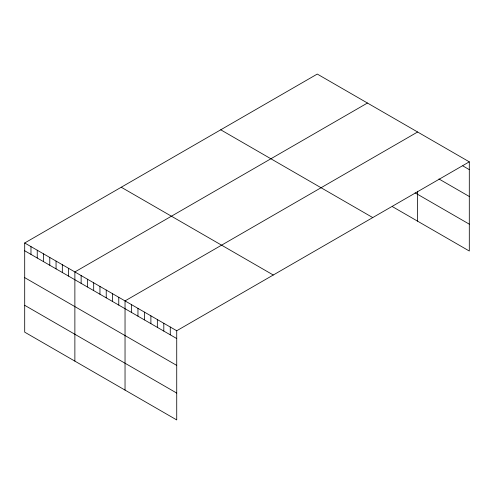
<?xml version="1.0" encoding="UTF-8"?>
<svg xmlns="http://www.w3.org/2000/svg" width="494" height="494" viewBox="0 0 494 494"><rect width="100%" height="100%" fill="white"/><g stroke="black" fill="none" stroke-linecap="round" stroke-linejoin="round"><path stroke-width="0.74" d="M469.3 161.841L176.728 330.752L176.728 419.937L24.7 332.159L24.7 242.98L317.272 74.063L469.3 161.841L469.3 251.02L392.526 206.696M367.443 103.03L74.872 271.947L74.872 361.126M417.609 131.997L125.038 300.908L125.038 390.093M462.841 165.904L469.3 169.633M438.931 178.958L469.3 196.495M415.102 192.87L469.3 224.165M220.725 129.805L372.754 217.582M121.246 187.238L273.275 275.01M24.7 242.98L176.728 330.752M24.7 250.779L176.728 338.551M24.7 277.634L176.728 365.406M24.7 305.304L176.728 393.076M417.609 191.246L417.609 221.176M170.269 327.022L170.269 334.821M163.804 323.292L163.804 331.091M157.345 319.562L157.345 327.355M150.886 315.833L150.886 323.626M144.421 312.103L144.421 319.896M137.962 308.373L137.962 316.166M131.503 304.637L131.503 312.436M118.77 297.289L118.77 305.088M112.496 293.671L112.496 301.464M106.229 290.046L106.229 297.845M99.955 286.427L99.955 294.226M93.681 282.809L93.681 290.602M87.413 279.184L87.413 286.983M81.14 275.566L81.14 283.365M68.598 268.322L68.598 276.121M62.324 264.704L62.324 272.503M56.057 261.085L56.057 268.878M49.783 257.46L49.783 265.259M43.515 253.842L43.515 261.641M37.241 250.223L37.241 258.016M30.974 246.599L30.974 254.398"/></g></svg>
